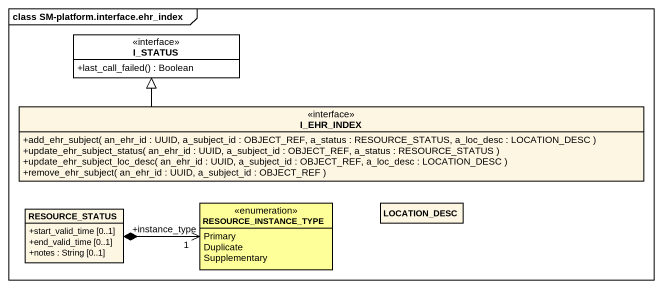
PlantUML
@startuml
mainframe class SM-platform.interface.ehr_index
hide circle
hide empty members
skinparam classAttributeIconSize 0
interface I_STATUS #FFFFFF {
  +last_call_failed() : Boolean
}
interface I_EHR_INDEX {
  +add_ehr_subject( an_ehr_id : UUID, a_subject_id : OBJECT_REF, a_status : RESOURCE_STATUS, a_loc_desc : LOCATION_DESC )
  +update_ehr_subject_status( an_ehr_id : UUID, a_subject_id : OBJECT_REF, a_status : RESOURCE_STATUS )
  +update_ehr_subject_loc_desc( an_ehr_id : UUID, a_subject_id : OBJECT_REF, a_loc_desc : LOCATION_DESC )
  +remove_ehr_subject( an_ehr_id : UUID, a_subject_id : OBJECT_REF )
}
class RESOURCE_STATUS {
  +start_valid_time [0..1]
  +end_valid_time [0..1]
  +notes : String [0..1]
}
enum RESOURCE_INSTANCE_TYPE #FFFF99 {
  Primary
  Duplicate
  Supplementary
}
class LOCATION_DESC
I_EHR_INDEX -left-|> I_STATUS
RESOURCE_STATUS *-right-> "+instance_type\n1" RESOURCE_INSTANCE_TYPE
@enduml
